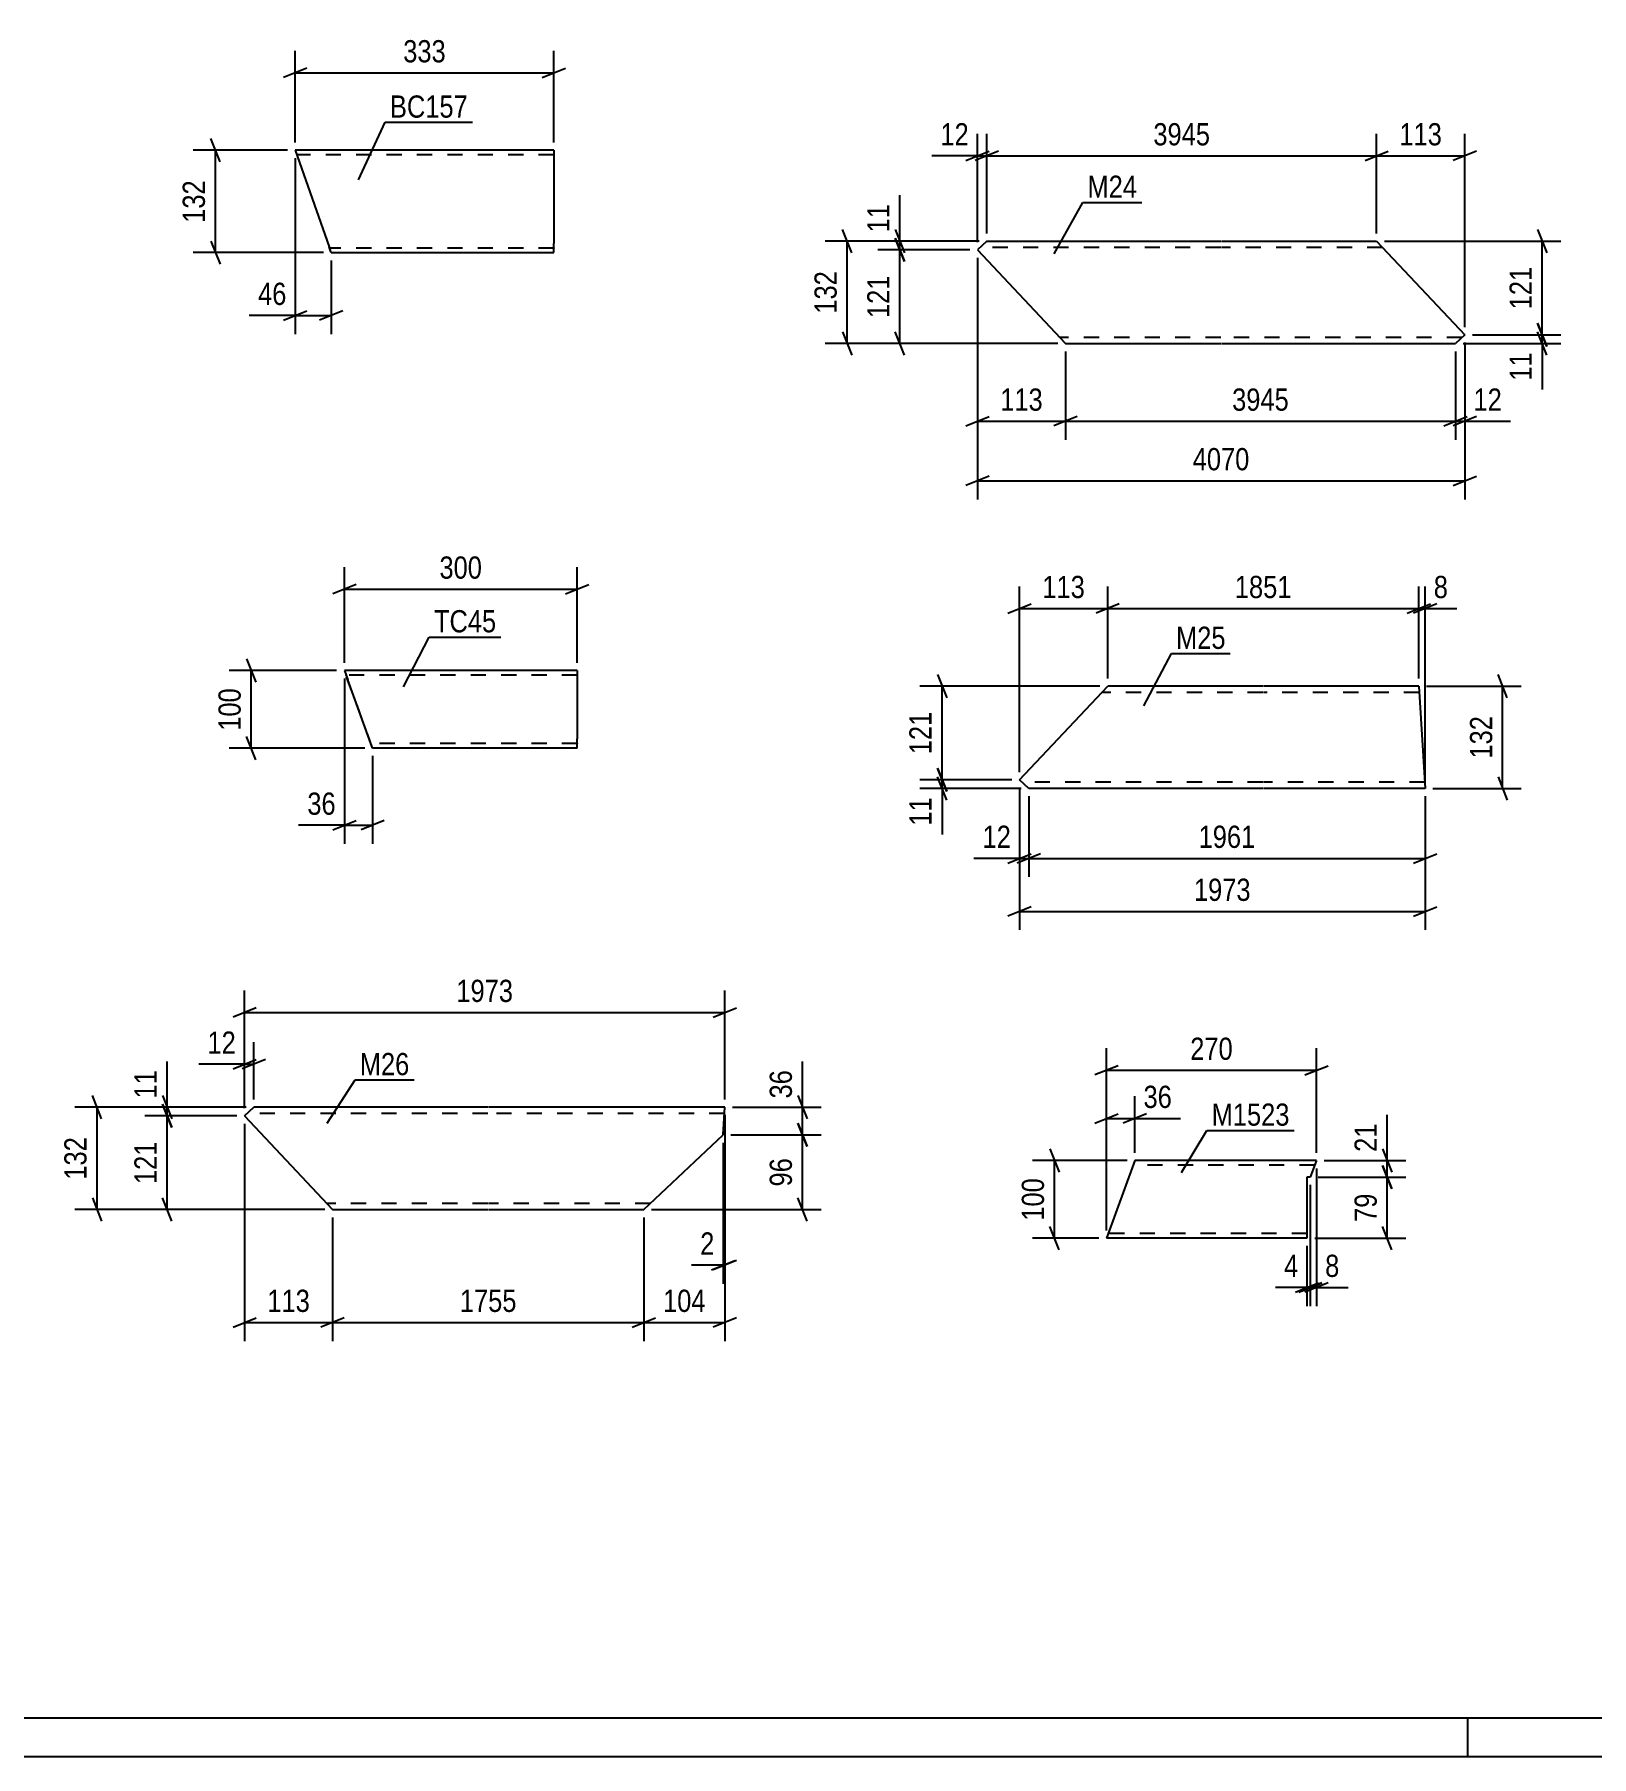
# Model space of a CAD drawing. Header units: millimetres. Extents: x 0 to 594, y 0 to 420.
# Drawn here: x 199.2 to 399.9, y 0 to 222 of the extents above; entities that cross this region are included whole.
import ezdxf

# ---------------------------------------------------------------- set-up
doc = ezdxf.new("R2010")
doc.units = ezdxf.units.MM
doc.linetypes.add('DXK_LINE_DOT2', pattern=[3.9198, 1.9599, -1.9599])
doc.styles.add('Arial Narrow', font='ARIALN.TTF', dxfattribs={"height": 0.2})

# ---------------------------------------------------------------- blocks, each defined once
blk = doc.blocks.new('Unknown-389636974-24141')
at = {"color": 5, "linetype": 'Continuous'}
for p, q in [((5, 5), (589, 5)), ((384, 0), (384, 5)), ((0, 0), (594, 0))]:
    blk.add_line(p, q, dxfattribs=at)
blk = doc.blocks.new('Part-389636974-56886 - 56885')
at = {"color": 2, "linetype": 'Continuous'}
for p, q in [((226.32, 82.57), (227.52, 83.7)), ((226.32, 82.57), (237.66, 70.5)), ((257.66, 83.7), (227.52, 83.7)), ((288.21, 83.7), (257.76, 83.7)), ((287.99, 80.12), (288.21, 83.7)), ((277.76, 70.5), (287.99, 80.12)), ((237.66, 70.5), (257.66, 70.5)), ((257.76, 70.5), (277.76, 70.5))]:
    blk.add_line(p, q, dxfattribs=at)
at = {"color": 7, "linetype": 'DXK_LINE_DOT2'}
for p, q in [((257.66, 82.9), (226.67, 82.9)), ((288.16, 82.9), (257.76, 82.9)), ((257.66, 71.3), (236.91, 71.3)), ((278.62, 71.3), (257.76, 71.3))]:
    blk.add_line(p, q, dxfattribs=at)
blk = doc.blocks.new('Part-389636974-56868 - 56867')
at = {"color": 2, "linetype": 'Continuous'}
for p, q in [((321.98, 195.32), (320.78, 194.19)), ((320.78, 194.19), (332.13, 182.12)), ((321.98, 195.32), (352.13, 195.32)), ((352.23, 195.32), (372.23, 195.32)), ((372.23, 195.32), (383.58, 183.25)), ((332.13, 182.12), (352.13, 182.12)), ((352.23, 182.12), (382.38, 182.12)), ((383.58, 183.25), (382.38, 182.12))]:
    blk.add_line(p, q, dxfattribs=at)
at = {"color": 7, "linetype": 'DXK_LINE_DOT2'}
for p, q in [((352.13, 194.52), (321.13, 194.52)), ((372.98, 194.52), (352.23, 194.52)), ((352.13, 182.92), (331.38, 182.92)), ((383.23, 182.92), (352.23, 182.92))]:
    blk.add_line(p, q, dxfattribs=at)
blk = doc.blocks.new('Part-389636974-56875 - 56874')
at = {"color": 2, "linetype": 'Continuous'}
for p, q in [((326.21, 125.9), (337.56, 137.97)), ((357.56, 137.97), (337.56, 137.97)), ((377.66, 137.97), (357.66, 137.97)), ((377.66, 137.97), (378.47, 124.77)), ((327.41, 124.77), (326.21, 125.9)), ((357.56, 124.77), (327.41, 124.77)), ((378.47, 124.77), (357.66, 124.77))]:
    blk.add_line(p, q, dxfattribs=at)
at = {"color": 7, "linetype": 'DXK_LINE_DOT2'}
for p, q in [((357.56, 137.17), (336.81, 137.17)), ((377.71, 137.17), (357.66, 137.17)), ((357.56, 125.57), (326.56, 125.57)), ((378.42, 125.57), (357.66, 125.57)), ((378.42, 125.57), (378.42, 125.63))]:
    blk.add_line(p, q, dxfattribs=at)
blk = doc.blocks.new('Part-389636974-60302 - 60301')
at = {"color": 2, "linetype": 'Continuous'}
for p, q in [((266.17, 207.04), (232.83, 207.04)), ((232.83, 207.04), (237.22, 194.58)), ((266.17, 207.04), (266.17, 206.94)), ((266.17, 206.94), (266.17, 206.68)), ((266.17, 206.68), (266.17, 205.84)), ((266.17, 205.84), (266.17, 195.04)), ((237.45, 193.93), (237.22, 194.58)), ((237.48, 193.84), (237.45, 193.93)), ((237.48, 193.84), (266.17, 193.84)), ((266.17, 193.84), (266.17, 195.04))]:
    blk.add_line(p, q, dxfattribs=at)
at = {"color": 7, "linetype": 'DXK_LINE_DOT2'}
for p, q in [((266.17, 206.44), (233.04, 206.44)), ((266.17, 207.04), (266.17, 206.68)), ((266.17, 206.29), (266.17, 205.84)), ((237.22, 194.58), (237.35, 194.19)), ((266.17, 194.44), (237.27, 194.44)), ((266.17, 194.44), (266.17, 195.04)), ((266.17, 194.48), (266.17, 194.44)), ((266.17, 193.84), (266.17, 193.93))]:
    blk.add_line(p, q, dxfattribs=at)
blk = doc.blocks.new('Part-389636974-60287 - 60286')
at = {"color": 2, "linetype": 'Continuous'}
for p, q in [((239.18, 139.97), (239.18, 139.97)), ((269.18, 139.97), (239.18, 139.97)), ((239.18, 139.97), (239.61, 138.77)), ((269.18, 139.97), (269.18, 131.17)), ((242.38, 131.17), (239.61, 138.77)), ((242.69, 130.32), (242.38, 131.17)), ((269.18, 129.97), (269.18, 131.17)), ((242.78, 130.06), (242.69, 130.32)), ((242.82, 129.97), (242.78, 130.06)), ((269.18, 129.97), (242.82, 129.97))]:
    blk.add_line(p, q, dxfattribs=at)
at = {"color": 7, "linetype": 'DXK_LINE_DOT2'}
for p, q in [((242.82, 129.97), (239.18, 139.97)), ((269.18, 139.37), (239.39, 139.37)), ((239.41, 139.32), (239.39, 139.37)), ((239.46, 139.19), (239.45, 139.23)), ((242.55, 130.71), (242.38, 131.17)), ((269.18, 130.57), (242.6, 130.57)), ((269.18, 130.61), (269.18, 130.57))]:
    blk.add_line(p, q, dxfattribs=at)
blk = doc.blocks.new('Part-389636974-74741 - 74740')
at = {"color": 2, "linetype": 'Continuous'}
for p, q in [((341.06, 76.81), (337.42, 66.81)), ((364.46, 76.81), (341.06, 76.81)), ((364.43, 76.72), (363.68, 74.67)), ((364.46, 76.81), (364.43, 76.72)), ((363.68, 74.67), (363.25, 74.67)), ((363.25, 74.67), (363.25, 66.81)), ((363.25, 66.81), (337.42, 66.81))]:
    blk.add_line(p, q, dxfattribs=at)
at = {"color": 7, "linetype": 'DXK_LINE_DOT2'}
for p, q in [((364.24, 76.21), (340.84, 76.21)), ((337.64, 67.41), (337.65, 67.46)), ((363.25, 67.41), (337.64, 67.41))]:
    blk.add_line(p, q, dxfattribs=at)
blk = doc.blocks.new('StraightDimension-389636974-57483 - 56885')
at = {"color": 7, "linetype": 'Continuous'}
for p, q in [((288.99, 80.12), (300.61, 80.12)), ((297.61, 81.62), (298.81, 78.62)), ((298.21, 70.5), (298.21, 80.12)), ((298.81, 69), (297.61, 72)), ((278.76, 70.5), (300.61, 70.5))]:
    blk.add_line(p, q, dxfattribs=at)
at = {"color": 0}
blk.add_wipeout([(297.46, 77.74), (293.26, 77.74), (293.26, 72.88), (297.46, 72.88)], dxfattribs=at)
at = {"color": 3, "style": 'Arial Narrow'}
blk.add_text('96', height=2.863, rotation=90.0002, dxfattribs=at).set_placement((296.86, 73.48))
blk = doc.blocks.new('StraightDimension-389636974-60907 - 56885')
at = {"color": 7, "linetype": 'Continuous'}
for p, q in [((215.72, 85.2), (216.92, 82.2)), ((226.52, 83.7), (213.47, 83.7)), ((225.32, 82.57), (213.47, 82.57)), ((216.92, 81.07), (215.72, 84.07)), ((216.32, 82.57), (216.32, 83.7))]:
    blk.add_line(p, q, dxfattribs=at)
at = {"color": 0}
blk.add_wipeout([(215.57, 89.08), (211.37, 89.08), (211.37, 84.22), (215.57, 84.22)], dxfattribs=at)
at = {"color": 7, "linetype": 'Continuous'}
blk.add_line((216.32, 83.7), (216.32, 89.6), dxfattribs=at)
blk.add_line((216.32, 83.7), (216.32, 89.6), dxfattribs=at)
at = {"color": 3, "style": 'Arial Narrow'}
blk.add_text('11', height=2.863, rotation=90.0002, dxfattribs=at).set_placement((214.97, 84.82))
blk = doc.blocks.new('StraightDimension-389636974-68704 - 56885')
at = {"color": 7, "linetype": 'Continuous'}
for p, q in [((226.32, 81.57), (226.32, 53.56)), ((237.66, 69.5), (237.66, 53.56)), ((224.82, 55.36), (227.82, 56.56)), ((226.32, 55.96), (237.66, 55.96)), ((239.16, 56.56), (236.16, 55.36))]:
    blk.add_line(p, q, dxfattribs=at)
at = {"color": 0}
blk.add_wipeout([(235.33, 56.71), (235.33, 60.91), (228.65, 60.91), (228.65, 56.71)], dxfattribs=at)
at = {"color": 3, "style": 'Arial Narrow'}
blk.add_text('113', height=2.863, dxfattribs=at).set_placement((229.25, 57.31))
blk = doc.blocks.new('StraightDimension-389636974-57490 - 56885')
at = {"color": 7, "linetype": 'Continuous'}
for p, q in [((226.32, 83.57), (226.32, 98.76)), ((288.21, 84.7), (288.21, 98.76)), ((227.82, 96.51), (224.82, 95.31)), ((226.32, 95.91), (288.21, 95.91)), ((286.71, 95.31), (289.71, 96.51))]:
    blk.add_line(p, q, dxfattribs=at)
at = {"color": 0}
blk.add_wipeout([(261.52, 96.66), (261.52, 100.86), (253.01, 100.86), (253.01, 96.66)], dxfattribs=at)
at = {"color": 3, "style": 'Arial Narrow'}
blk.add_text('1973', height=2.863, dxfattribs=at).set_placement((253.61, 97.26))
blk = doc.blocks.new('StraightDimension-389636974-68703 - 56885')
at = {"color": 7, "linetype": 'Continuous'}
for p, q in [((237.66, 69.5), (237.66, 53.56)), ((277.76, 69.5), (277.76, 53.56)), ((239.16, 56.56), (236.16, 55.36)), ((237.66, 55.96), (277.76, 55.96)), ((276.26, 55.36), (279.26, 56.56))]:
    blk.add_line(p, q, dxfattribs=at)
at = {"color": 0}
blk.add_wipeout([(261.97, 56.71), (261.97, 60.91), (253.46, 60.91), (253.46, 56.71)], dxfattribs=at)
at = {"color": 3, "style": 'Arial Narrow'}
blk.add_text('1755', height=2.863, dxfattribs=at).set_placement((254.06, 57.31))
blk = doc.blocks.new('StraightDimension-389636974-57482 - 56885')
at = {"color": 7, "linetype": 'Continuous'}
for p, q in [((297.61, 85.2), (298.81, 82.2)), ((289.21, 83.7), (300.61, 83.7)), ((298.21, 80.12), (298.21, 83.7)), ((288.99, 80.12), (300.61, 80.12)), ((298.81, 78.62), (297.61, 81.62))]:
    blk.add_line(p, q, dxfattribs=at)
at = {"color": 0}
blk.add_wipeout([(297.46, 89.08), (293.26, 89.08), (293.26, 84.22), (297.46, 84.22)], dxfattribs=at)
at = {"color": 7, "linetype": 'Continuous'}
blk.add_line((298.21, 83.7), (298.21, 89.6), dxfattribs=at)
blk.add_line((298.21, 83.7), (298.21, 89.6), dxfattribs=at)
at = {"color": 3, "style": 'Arial Narrow'}
blk.add_text('36', height=2.863, rotation=90.0002, dxfattribs=at).set_placement((296.86, 84.82))
blk = doc.blocks.new('StraightDimension-389636974-57466 - 56885')
at = {"color": 7, "linetype": 'Continuous'}
for p, q in [((288.21, 82.7), (288.21, 60.95)), ((287.99, 79.12), (287.99, 60.95)), ((286.49, 62.75), (289.49, 63.95)), ((289.71, 63.95), (286.71, 62.75)), ((287.99, 63.35), (288.21, 63.35))]:
    blk.add_line(p, q, dxfattribs=at)
at = {"color": 0}
blk.add_wipeout([(287.47, 64.1), (287.47, 68.3), (284.44, 68.3), (284.44, 64.1)], dxfattribs=at)
at = {"color": 7, "linetype": 'Continuous'}
blk.add_line((287.99, 63.35), (283.91, 63.35), dxfattribs=at)
blk.add_line((287.99, 63.35), (283.91, 63.35), dxfattribs=at)
at = {"color": 3, "style": 'Arial Narrow'}
blk.add_text('2', height=2.86, dxfattribs=at).set_placement((285.04, 64.7))
blk = doc.blocks.new('StraightDimension-389636974-60908 - 56885')
at = {"color": 7, "linetype": 'Continuous'}
for p, q in [((225.32, 82.57), (213.47, 82.57)), ((215.72, 84.07), (216.92, 81.07)), ((216.32, 70.5), (216.32, 82.57)), ((216.92, 69), (215.72, 72)), ((236.66, 70.5), (213.47, 70.5))]:
    blk.add_line(p, q, dxfattribs=at)
at = {"color": 0}
blk.add_wipeout([(215.57, 79.87), (211.37, 79.87), (211.37, 73.19), (215.57, 73.19)], dxfattribs=at)
at = {"color": 3, "style": 'Arial Narrow'}
blk.add_text('121', height=2.863, rotation=90.0002, dxfattribs=at).set_placement((214.97, 73.79))
blk = doc.blocks.new('StraightDimension-389636974-63870 - 56885')
at = {"color": 7, "linetype": 'Continuous'}
for p, q in [((226.32, 83.57), (226.32, 92.09)), ((227.52, 84.7), (227.52, 92.09)), ((224.82, 88.64), (227.82, 89.84)), ((229.02, 89.84), (226.02, 88.64)), ((226.32, 89.24), (227.52, 89.24))]:
    blk.add_line(p, q, dxfattribs=at)
at = {"color": 0}
blk.add_wipeout([(225.79, 89.99), (225.79, 94.19), (220.93, 94.19), (220.93, 89.99)], dxfattribs=at)
at = {"color": 7, "linetype": 'Continuous'}
blk.add_line((226.32, 89.24), (220.41, 89.24), dxfattribs=at)
blk.add_line((226.32, 89.24), (220.41, 89.24), dxfattribs=at)
at = {"color": 3, "style": 'Arial Narrow'}
blk.add_text('12', height=2.863, dxfattribs=at).set_placement((221.53, 90.59))
blk = doc.blocks.new('StraightDimension-389636974-68702 - 56885')
at = {"color": 7, "linetype": 'Continuous'}
for p, q in [((288.21, 82.7), (288.21, 53.56)), ((277.76, 69.5), (277.76, 53.56)), ((276.26, 55.36), (279.26, 56.56)), ((277.76, 55.96), (288.21, 55.96)), ((289.71, 56.56), (286.71, 55.36))]:
    blk.add_line(p, q, dxfattribs=at)
at = {"color": 0}
blk.add_wipeout([(286.33, 56.71), (286.33, 60.91), (279.65, 60.91), (279.65, 56.71)], dxfattribs=at)
at = {"color": 3, "style": 'Arial Narrow'}
blk.add_text('104', height=2.863, dxfattribs=at).set_placement((280.25, 57.31))
blk = doc.blocks.new('StraightDimension-389636974-76176 - 56885')
at = {"color": 7, "linetype": 'Continuous'}
for p, q in [((207.89, 82.2), (206.69, 85.2)), ((226.52, 83.7), (204.44, 83.7)), ((207.29, 70.5), (207.29, 83.7)), ((206.69, 72), (207.89, 69)), ((236.66, 70.5), (204.44, 70.5))]:
    blk.add_line(p, q, dxfattribs=at)
at = {"color": 0}
blk.add_wipeout([(206.54, 80.44), (202.34, 80.44), (202.34, 73.76), (206.54, 73.76)], dxfattribs=at)
at = {"color": 3, "style": 'Arial Narrow'}
blk.add_text('132', height=2.863, rotation=90.0002, dxfattribs=at).set_placement((205.94, 74.36))
blk = doc.blocks.new('StraightDimension-389636974-64104 - 56867')
at = {"color": 7, "linetype": 'Continuous'}
for p, q in [((320.78, 195.19), (320.78, 209.17)), ((321.98, 196.32), (321.98, 209.17)), ((319.28, 205.72), (322.28, 206.92)), ((323.48, 206.92), (320.48, 205.72)), ((320.78, 206.32), (321.98, 206.32))]:
    blk.add_line(p, q, dxfattribs=at)
at = {"color": 0}
blk.add_wipeout([(320.26, 207.07), (320.26, 211.27), (315.4, 211.27), (315.4, 207.07)], dxfattribs=at)
at = {"color": 7, "linetype": 'Continuous'}
blk.add_line((320.78, 206.32), (314.88, 206.32), dxfattribs=at)
blk.add_line((320.78, 206.32), (314.88, 206.32), dxfattribs=at)
at = {"color": 3, "style": 'Arial Narrow'}
blk.add_text('12', height=2.863, dxfattribs=at).set_placement((316, 207.67))
blk = doc.blocks.new('StraightDimension-389636974-64029 - 56867')
at = {"color": 7, "linetype": 'Continuous'}
for p, q in [((320.78, 193.19), (320.78, 169.72)), ((332.13, 181.12), (332.13, 169.72)), ((319.28, 171.52), (322.28, 172.72)), ((320.78, 172.12), (332.13, 172.12)), ((333.63, 172.72), (330.63, 171.52))]:
    blk.add_line(p, q, dxfattribs=at)
at = {"color": 0}
blk.add_wipeout([(329.8, 172.87), (329.8, 177.07), (323.11, 177.07), (323.11, 172.87)], dxfattribs=at)
at = {"color": 3, "style": 'Arial Narrow'}
blk.add_text('113', height=2.863, dxfattribs=at).set_placement((323.71, 173.47))
blk = doc.blocks.new('StraightDimension-389636974-60896 - 56867')
at = {"color": 7, "linetype": 'Continuous'}
for p, q in [((392.98, 196.82), (394.18, 193.82)), ((373.23, 195.32), (395.98, 195.32)), ((393.58, 183.25), (393.58, 195.32)), ((394.18, 181.75), (392.98, 184.75)), ((384.58, 183.25), (395.98, 183.25))]:
    blk.add_line(p, q, dxfattribs=at)
at = {"color": 0}
blk.add_wipeout([(392.83, 192.63), (388.63, 192.63), (388.63, 185.94), (392.83, 185.94)], dxfattribs=at)
at = {"color": 3, "style": 'Arial Narrow'}
blk.add_text('121', height=2.863, rotation=90.0002, dxfattribs=at).set_placement((392.23, 186.54))
blk = doc.blocks.new('StraightDimension-389636974-60880 - 56867')
at = {"color": 7, "linetype": 'Continuous'}
for p, q in [((310.18, 195.69), (311.38, 192.69)), ((319.78, 194.19), (307.93, 194.19)), ((310.78, 182.12), (310.78, 194.19)), ((331.13, 182.12), (307.93, 182.12)), ((311.38, 180.62), (310.18, 183.62))]:
    blk.add_line(p, q, dxfattribs=at)
at = {"color": 0}
blk.add_wipeout([(310.03, 191.5), (305.83, 191.5), (305.83, 184.81), (310.03, 184.81)], dxfattribs=at)
at = {"color": 3, "style": 'Arial Narrow'}
blk.add_text('121', height=2.863, rotation=90.0002, dxfattribs=at).set_placement((309.43, 185.41))
blk = doc.blocks.new('StraightDimension-389636974-57424 - 56867')
at = {"color": 7, "linetype": 'Continuous'}
for p, q in [((320.78, 193.19), (320.78, 162.04)), ((383.58, 182.25), (383.58, 162.04)), ((322.28, 165.04), (319.28, 163.84)), ((320.78, 164.44), (383.58, 164.44)), ((382.08, 163.84), (385.08, 165.04))]:
    blk.add_line(p, q, dxfattribs=at)
at = {"color": 0}
blk.add_wipeout([(356.44, 165.19), (356.44, 169.39), (347.92, 169.39), (347.92, 165.19)], dxfattribs=at)
at = {"color": 3, "style": 'Arial Narrow'}
blk.add_text('4070', height=2.863, dxfattribs=at).set_placement((348.52, 165.79))
blk = doc.blocks.new('StraightDimension-389636974-60879 - 56867')
at = {"color": 7, "linetype": 'Continuous'}
for p, q in [((310.18, 196.82), (311.38, 193.82)), ((311.38, 192.69), (310.18, 195.69)), ((320.98, 195.32), (307.93, 195.32)), ((319.78, 194.19), (307.93, 194.19)), ((310.78, 194.19), (310.78, 195.32))]:
    blk.add_line(p, q, dxfattribs=at)
at = {"color": 0}
blk.add_wipeout([(310.03, 200.7), (305.83, 200.7), (305.83, 195.85), (310.03, 195.85)], dxfattribs=at)
at = {"color": 7, "linetype": 'Continuous'}
blk.add_line((310.78, 195.32), (310.78, 201.23), dxfattribs=at)
blk.add_line((310.78, 195.32), (310.78, 201.23), dxfattribs=at)
at = {"color": 3, "style": 'Arial Narrow'}
blk.add_text('11', height=2.863, rotation=90.0002, dxfattribs=at).set_placement((309.43, 196.45))
blk = doc.blocks.new('StraightDimension-389636974-64028 - 56867')
at = {"color": 7, "linetype": 'Continuous'}
for p, q in [((332.13, 181.12), (332.13, 169.72)), ((382.38, 181.12), (382.38, 169.72)), ((333.63, 172.72), (330.63, 171.52)), ((332.13, 172.12), (382.38, 172.12)), ((380.88, 171.52), (383.88, 172.72))]:
    blk.add_line(p, q, dxfattribs=at)
at = {"color": 0}
blk.add_wipeout([(361.51, 172.87), (361.51, 177.07), (353, 177.07), (353, 172.87)], dxfattribs=at)
at = {"color": 3, "style": 'Arial Narrow'}
blk.add_text('3945', height=2.863, dxfattribs=at).set_placement((353.6, 173.47))
blk = doc.blocks.new('StraightDimension-389636974-60897 - 56867')
at = {"color": 7, "linetype": 'Continuous'}
for p, q in [((392.98, 184.75), (394.18, 181.75)), ((383.38, 182.12), (395.98, 182.12)), ((384.58, 183.25), (395.98, 183.25)), ((394.18, 180.62), (392.98, 183.62)), ((393.58, 182.12), (393.58, 183.25))]:
    blk.add_line(p, q, dxfattribs=at)
at = {"color": 0}
blk.add_wipeout([(392.83, 181.6), (388.63, 181.6), (388.63, 176.74), (392.83, 176.74)], dxfattribs=at)
at = {"color": 7, "linetype": 'Continuous'}
blk.add_line((393.58, 182.12), (393.58, 176.21), dxfattribs=at)
blk.add_line((393.58, 182.12), (393.58, 176.21), dxfattribs=at)
at = {"color": 3, "style": 'Arial Narrow'}
blk.add_text('11', height=2.863, rotation=90.0002, dxfattribs=at).set_placement((392.23, 177.34))
blk = doc.blocks.new('StraightDimension-389636974-64027 - 56867')
at = {"color": 7, "linetype": 'Continuous'}
for p, q in [((383.58, 182.25), (383.58, 169.72)), ((382.38, 181.12), (382.38, 169.72)), ((380.88, 171.52), (383.88, 172.72)), ((385.08, 172.72), (382.08, 171.52)), ((382.38, 172.12), (383.58, 172.12))]:
    blk.add_line(p, q, dxfattribs=at)
at = {"color": 0}
blk.add_wipeout([(388.96, 172.87), (388.96, 177.07), (384.11, 177.07), (384.11, 172.87)], dxfattribs=at)
at = {"color": 7, "linetype": 'Continuous'}
blk.add_line((383.58, 172.12), (389.49, 172.12), dxfattribs=at)
blk.add_line((383.58, 172.12), (389.49, 172.12), dxfattribs=at)
at = {"color": 3, "style": 'Arial Narrow'}
blk.add_text('12', height=2.863, dxfattribs=at).set_placement((384.71, 173.47))
blk = doc.blocks.new('StraightDimension-389636974-64102 - 56867')
at = {"color": 7, "linetype": 'Continuous'}
for p, q in [((372.23, 196.32), (372.23, 209.17)), ((383.58, 184.25), (383.58, 209.17)), ((370.73, 205.72), (373.73, 206.92)), ((385.08, 206.92), (382.08, 205.72)), ((372.23, 206.32), (383.58, 206.32))]:
    blk.add_line(p, q, dxfattribs=at)
at = {"color": 0}
blk.add_wipeout([(381.25, 207.07), (381.25, 211.27), (374.56, 211.27), (374.56, 207.07)], dxfattribs=at)
at = {"color": 3, "style": 'Arial Narrow'}
blk.add_text('113', height=2.863, dxfattribs=at).set_placement((375.16, 207.67))
blk = doc.blocks.new('StraightDimension-389636974-64103 - 56867')
at = {"color": 7, "linetype": 'Continuous'}
for p, q in [((321.98, 196.32), (321.98, 209.17)), ((372.23, 196.32), (372.23, 209.17)), ((323.48, 206.92), (320.48, 205.72)), ((370.73, 205.72), (373.73, 206.92)), ((321.98, 206.32), (372.23, 206.32))]:
    blk.add_line(p, q, dxfattribs=at)
at = {"color": 0}
blk.add_wipeout([(351.36, 207.07), (351.36, 211.27), (342.85, 211.27), (342.85, 207.07)], dxfattribs=at)
at = {"color": 3, "style": 'Arial Narrow'}
blk.add_text('3945', height=2.863, dxfattribs=at).set_placement((343.45, 207.67))
blk = doc.blocks.new('StraightDimension-389636974-76537 - 56867')
at = {"color": 7, "linetype": 'Continuous'}
for p, q in [((304.58, 193.82), (303.38, 196.82)), ((320.98, 195.32), (301.13, 195.32)), ((303.98, 182.12), (303.98, 195.32)), ((331.13, 182.12), (301.13, 182.12)), ((303.38, 183.62), (304.58, 180.62))]:
    blk.add_line(p, q, dxfattribs=at)
at = {"color": 0}
blk.add_wipeout([(303.23, 192.06), (299.03, 192.06), (299.03, 185.38), (303.23, 185.38)], dxfattribs=at)
at = {"color": 3, "style": 'Arial Narrow'}
blk.add_text('132', height=2.863, rotation=90.0002, dxfattribs=at).set_placement((302.63, 185.98))
blk = doc.blocks.new('StraightDimension-389636974-60902 - 56874')
at = {"color": 7, "linetype": 'Continuous'}
for p, q in [((315.61, 127.4), (316.81, 124.4)), ((325.21, 125.9), (313.36, 125.9)), ((326.41, 124.77), (313.36, 124.77)), ((316.81, 123.27), (315.61, 126.27)), ((316.21, 124.77), (316.21, 125.9))]:
    blk.add_line(p, q, dxfattribs=at)
at = {"color": 0}
blk.add_wipeout([(315.46, 124.24), (311.26, 124.24), (311.26, 119.39), (315.46, 119.39)], dxfattribs=at)
at = {"color": 7, "linetype": 'Continuous'}
blk.add_line((316.21, 124.77), (316.21, 118.86), dxfattribs=at)
blk.add_line((316.21, 124.77), (316.21, 118.86), dxfattribs=at)
at = {"color": 3, "style": 'Arial Narrow'}
blk.add_text('11', height=2.863, rotation=90.0002, dxfattribs=at).set_placement((314.86, 119.99))
blk = doc.blocks.new('StraightDimension-389636974-63898 - 56874')
at = {"color": 7, "linetype": 'Continuous'}
for p, q in [((326.21, 124.9), (326.21, 113.37)), ((327.41, 123.77), (327.41, 113.37)), ((324.71, 115.17), (327.71, 116.37)), ((328.91, 116.37), (325.91, 115.17)), ((326.21, 115.77), (327.41, 115.77))]:
    blk.add_line(p, q, dxfattribs=at)
at = {"color": 0}
blk.add_wipeout([(325.68, 116.52), (325.68, 120.72), (320.83, 120.72), (320.83, 116.52)], dxfattribs=at)
at = {"color": 7, "linetype": 'Continuous'}
blk.add_line((326.21, 115.77), (320.3, 115.77), dxfattribs=at)
blk.add_line((326.21, 115.77), (320.3, 115.77), dxfattribs=at)
at = {"color": 3, "style": 'Arial Narrow'}
blk.add_text('12', height=2.863, dxfattribs=at).set_placement((321.43, 117.12))
blk = doc.blocks.new('StraightDimension-389636974-63897 - 56874')
at = {"color": 7, "linetype": 'Continuous'}
for p, q in [((327.41, 123.77), (327.41, 113.37)), ((378.47, 123.77), (378.47, 113.37)), ((328.91, 116.37), (325.91, 115.17)), ((327.41, 115.77), (378.47, 115.77)), ((376.97, 115.17), (379.97, 116.37))]:
    blk.add_line(p, q, dxfattribs=at)
at = {"color": 0}
blk.add_wipeout([(357.2, 116.52), (357.2, 120.72), (348.68, 120.72), (348.68, 116.52)], dxfattribs=at)
at = {"color": 3, "style": 'Arial Narrow'}
blk.add_text('1961', height=2.863, dxfattribs=at).set_placement((349.28, 117.12))
blk = doc.blocks.new('StraightDimension-389636974-60901 - 56874')
at = {"color": 7, "linetype": 'Continuous'}
for p, q in [((336.56, 137.97), (313.36, 137.97)), ((315.61, 139.47), (316.81, 136.47)), ((316.21, 125.9), (316.21, 137.97)), ((316.81, 124.4), (315.61, 127.4)), ((325.21, 125.9), (313.36, 125.9))]:
    blk.add_line(p, q, dxfattribs=at)
at = {"color": 0}
blk.add_wipeout([(315.46, 135.28), (311.26, 135.28), (311.26, 128.59), (315.46, 128.59)], dxfattribs=at)
at = {"color": 3, "style": 'Arial Narrow'}
blk.add_text('121', height=2.863, rotation=90.0002, dxfattribs=at).set_placement((314.86, 129.19))
blk = doc.blocks.new('StraightDimension-389636974-57448 - 56874')
at = {"color": 7, "linetype": 'Continuous'}
for p, q in [((378.66, 137.97), (390.87, 137.97)), ((389.07, 136.47), (387.87, 139.47)), ((388.47, 124.77), (388.47, 137.97)), ((379.47, 124.77), (390.87, 124.77)), ((387.87, 126.27), (389.07, 123.27))]:
    blk.add_line(p, q, dxfattribs=at)
at = {"color": 0}
blk.add_wipeout([(387.72, 134.71), (383.52, 134.71), (383.52, 128.03), (387.72, 128.03)], dxfattribs=at)
at = {"color": 3, "style": 'Arial Narrow'}
blk.add_text('132', height=2.863, rotation=90.0002, dxfattribs=at).set_placement((387.12, 128.63))
blk = doc.blocks.new('StraightDimension-389636974-57454 - 56874')
at = {"color": 7, "linetype": 'Continuous'}
for p, q in [((326.21, 124.9), (326.21, 106.54)), ((378.47, 123.77), (378.47, 106.54)), ((327.71, 109.54), (324.71, 108.34)), ((326.21, 108.94), (378.47, 108.94)), ((376.97, 108.34), (379.97, 109.54))]:
    blk.add_line(p, q, dxfattribs=at)
at = {"color": 0}
blk.add_wipeout([(356.6, 109.69), (356.6, 113.89), (348.08, 113.89), (348.08, 109.69)], dxfattribs=at)
at = {"color": 3, "style": 'Arial Narrow'}
blk.add_text('1973', height=2.863, dxfattribs=at).set_placement((348.68, 110.29))
blk = doc.blocks.new('StraightDimension-389636974-63954 - 56874')
at = {"color": 7, "linetype": 'Continuous'}
for p, q in [((377.66, 138.97), (377.66, 150.82)), ((378.47, 125.77), (378.47, 150.82)), ((376.16, 147.37), (379.16, 148.57)), ((379.97, 148.57), (376.97, 147.37)), ((377.66, 147.97), (378.47, 147.97))]:
    blk.add_line(p, q, dxfattribs=at)
at = {"color": 0}
blk.add_wipeout([(382.02, 148.72), (382.02, 152.92), (378.99, 152.92), (378.99, 148.72)], dxfattribs=at)
at = {"color": 7, "linetype": 'Continuous'}
blk.add_line((378.47, 147.97), (382.55, 147.97), dxfattribs=at)
blk.add_line((378.47, 147.97), (382.55, 147.97), dxfattribs=at)
at = {"color": 3, "style": 'Arial Narrow'}
blk.add_text('8', height=2.86, dxfattribs=at).set_placement((379.59, 149.32))
blk = doc.blocks.new('StraightDimension-389636974-63955 - 56874')
at = {"color": 7, "linetype": 'Continuous'}
for p, q in [((337.56, 138.97), (337.56, 150.82)), ((377.66, 138.97), (377.66, 150.82)), ((339.06, 148.57), (336.06, 147.37)), ((337.56, 147.97), (377.66, 147.97)), ((376.16, 147.37), (379.16, 148.57))]:
    blk.add_line(p, q, dxfattribs=at)
at = {"color": 0}
blk.add_wipeout([(361.86, 148.72), (361.86, 152.92), (353.35, 152.92), (353.35, 148.72)], dxfattribs=at)
at = {"color": 3, "style": 'Arial Narrow'}
blk.add_text('1851', height=2.863, dxfattribs=at).set_placement((353.95, 149.32))
blk = doc.blocks.new('StraightDimension-389636974-63956 - 56874')
at = {"color": 7, "linetype": 'Continuous'}
for p, q in [((326.21, 126.9), (326.21, 150.82)), ((337.56, 138.97), (337.56, 150.82)), ((324.71, 147.37), (327.71, 148.57)), ((326.21, 147.97), (337.56, 147.97)), ((339.06, 148.57), (336.06, 147.37))]:
    blk.add_line(p, q, dxfattribs=at)
at = {"color": 0}
blk.add_wipeout([(335.23, 148.72), (335.23, 152.92), (328.54, 152.92), (328.54, 148.72)], dxfattribs=at)
at = {"color": 3, "style": 'Arial Narrow'}
blk.add_text('113', height=2.863, dxfattribs=at).set_placement((329.14, 149.32))
blk = doc.blocks.new('StraightDimension-389636974-60803 - 60301')
at = {"color": 7, "linetype": 'Continuous'}
for p, q in [((232.83, 206.04), (232.83, 183.35)), ((237.48, 192.84), (237.48, 183.35)), ((231.33, 185.15), (234.33, 186.35)), ((232.83, 185.75), (237.48, 185.75)), ((238.98, 186.35), (235.98, 185.15))]:
    blk.add_line(p, q, dxfattribs=at)
at = {"color": 0}
blk.add_wipeout([(232.31, 186.5), (232.31, 190.7), (227.45, 190.7), (227.45, 186.5)], dxfattribs=at)
at = {"color": 7, "linetype": 'Continuous'}
blk.add_line((232.83, 185.75), (226.92, 185.75), dxfattribs=at)
blk.add_line((232.83, 185.75), (226.92, 185.75), dxfattribs=at)
at = {"color": 3, "style": 'Arial Narrow'}
blk.add_text('46', height=2.863, dxfattribs=at).set_placement((228.05, 187.1))
blk = doc.blocks.new('StraightDimension-389636974-60787 - 60301')
at = {"color": 7, "linetype": 'Continuous'}
for p, q in [((232.83, 208.04), (232.83, 219.87)), ((266.17, 208.04), (266.17, 219.87)), ((234.33, 217.62), (231.33, 216.42)), ((264.67, 216.42), (267.67, 217.62)), ((232.83, 217.02), (266.17, 217.02))]:
    blk.add_line(p, q, dxfattribs=at)
at = {"color": 0}
blk.add_wipeout([(252.84, 217.77), (252.84, 221.97), (246.16, 221.97), (246.16, 217.77)], dxfattribs=at)
at = {"color": 3, "style": 'Arial Narrow'}
blk.add_text('333', height=2.863, dxfattribs=at).set_placement((246.76, 218.37))
blk = doc.blocks.new('StraightDimension-389636974-60850 - 60301')
at = {"color": 7, "linetype": 'Continuous'}
for p, q in [((231.83, 207.04), (219.7, 207.04)), ((223.15, 205.54), (221.95, 208.54)), ((222.55, 193.84), (222.55, 207.04)), ((221.95, 195.34), (223.15, 192.34)), ((236.48, 193.84), (219.7, 193.84))]:
    blk.add_line(p, q, dxfattribs=at)
at = {"color": 0}
blk.add_wipeout([(221.8, 203.78), (217.6, 203.78), (217.6, 197.09), (221.8, 197.09)], dxfattribs=at)
at = {"color": 3, "style": 'Arial Narrow'}
blk.add_text('132', height=2.863, rotation=90.0002, dxfattribs=at).set_placement((221.2, 197.69))
blk = doc.blocks.new('StraightDimension-389636974-60715 - 60286')
at = {"color": 7, "linetype": 'Continuous'}
for p, q in [((239.18, 140.97), (239.18, 153.32)), ((269.18, 140.97), (269.18, 153.32)), ((240.68, 151.07), (237.68, 149.87)), ((267.68, 149.87), (270.68, 151.07)), ((239.18, 150.47), (269.18, 150.47))]:
    blk.add_line(p, q, dxfattribs=at)
at = {"color": 0}
blk.add_wipeout([(257.52, 151.22), (257.52, 155.42), (250.83, 155.42), (250.83, 151.22)], dxfattribs=at)
at = {"color": 3, "style": 'Arial Narrow'}
blk.add_text('300', height=2.863, dxfattribs=at).set_placement((251.43, 151.82))
blk = doc.blocks.new('StraightDimension-389636974-60761 - 60286')
at = {"color": 7, "linetype": 'Continuous'}
for p, q in [((238.18, 139.97), (224.31, 139.97)), ((226.56, 141.47), (227.76, 138.47)), ((227.16, 129.97), (227.16, 139.97)), ((227.76, 128.47), (226.56, 131.47)), ((241.82, 129.97), (224.31, 129.97))]:
    blk.add_line(p, q, dxfattribs=at)
at = {"color": 0}
blk.add_wipeout([(226.41, 138.31), (222.21, 138.31), (222.21, 131.62), (226.41, 131.62)], dxfattribs=at)
at = {"color": 3, "style": 'Arial Narrow'}
blk.add_text('100', height=2.863, rotation=90.0002, dxfattribs=at).set_placement((225.81, 132.22))
blk = doc.blocks.new('StraightDimension-389636974-76334 - 60286')
at = {"color": 7, "linetype": 'Continuous'}
for p, q in [((239.18, 138.97), (239.18, 117.64)), ((242.82, 128.97), (242.82, 117.64)), ((237.68, 119.44), (240.68, 120.64)), ((239.18, 120.04), (242.82, 120.04)), ((244.32, 120.64), (241.32, 119.44))]:
    blk.add_line(p, q, dxfattribs=at)
at = {"color": 0}
blk.add_wipeout([(238.65, 120.79), (238.65, 124.99), (233.8, 124.99), (233.8, 120.79)], dxfattribs=at)
at = {"color": 7, "linetype": 'Continuous'}
blk.add_line((239.18, 120.04), (233.27, 120.04), dxfattribs=at)
blk.add_line((239.18, 120.04), (233.27, 120.04), dxfattribs=at)
at = {"color": 3, "style": 'Arial Narrow'}
blk.add_text('36', height=2.863, dxfattribs=at).set_placement((234.4, 121.39))
blk = doc.blocks.new('StraightDimension-389636974-74951 - 74740')
at = {"color": 7, "linetype": 'Continuous'}
for p, q in [((330.1, 78.31), (331.3, 75.31)), ((340.06, 76.81), (327.85, 76.81)), ((330.7, 66.81), (330.7, 76.81)), ((336.42, 66.81), (327.85, 66.81)), ((331.3, 65.31), (330.1, 68.31))]:
    blk.add_line(p, q, dxfattribs=at)
at = {"color": 0}
blk.add_wipeout([(329.95, 75.16), (325.75, 75.16), (325.75, 68.47), (329.95, 68.47)], dxfattribs=at)
at = {"color": 3, "style": 'Arial Narrow'}
blk.add_text('100', height=2.863, rotation=90.0002, dxfattribs=at).set_placement((329.35, 69.07))
blk = doc.blocks.new('StraightDimension-389636974-76067 - 74740')
at = {"color": 7, "linetype": 'Continuous'}
for p, q in [((363.68, 73.67), (363.68, 58.07)), ((363.25, 65.81), (363.25, 58.07)), ((361.75, 59.87), (364.75, 61.07)), ((365.18, 61.07), (362.18, 59.87)), ((363.25, 60.47), (363.68, 60.47))]:
    blk.add_line(p, q, dxfattribs=at)
at = {"color": 0}
blk.add_wipeout([(362.72, 61.22), (362.72, 65.42), (359.69, 65.42), (359.69, 61.22)], dxfattribs=at)
at = {"color": 7, "linetype": 'Continuous'}
blk.add_line((363.25, 60.47), (359.17, 60.47), dxfattribs=at)
blk.add_line((363.25, 60.47), (359.17, 60.47), dxfattribs=at)
at = {"color": 3, "style": 'Arial Narrow'}
blk.add_text('4', height=2.86, dxfattribs=at).set_placement((360.29, 61.82))
blk = doc.blocks.new('StraightDimension-389636974-74977 - 74740')
at = {"color": 7, "linetype": 'Continuous'}
for p, q in [((337.42, 67.81), (337.42, 91.3)), ((364.46, 77.81), (364.46, 91.3)), ((338.92, 89.05), (335.92, 87.85)), ((362.96, 87.85), (365.96, 89.05)), ((337.42, 88.45), (364.46, 88.45))]:
    blk.add_line(p, q, dxfattribs=at)
at = {"color": 0}
blk.add_wipeout([(354.28, 89.2), (354.28, 93.4), (347.6, 93.4), (347.6, 89.2)], dxfattribs=at)
at = {"color": 3, "style": 'Arial Narrow'}
blk.add_text('270', height=2.863, dxfattribs=at).set_placement((348.2, 89.8))
blk = doc.blocks.new('StraightDimension-389636974-76048 - 74740')
at = {"color": 7, "linetype": 'Continuous'}
for p, q in [((337.42, 67.81), (337.42, 85.1)), ((341.06, 77.81), (341.06, 85.1)), ((335.92, 81.65), (338.92, 82.85)), ((337.42, 82.25), (341.06, 82.25)), ((342.56, 82.85), (339.56, 81.65))]:
    blk.add_line(p, q, dxfattribs=at)
at = {"color": 0}
blk.add_wipeout([(346.44, 83), (346.44, 87.2), (341.58, 87.2), (341.58, 83)], dxfattribs=at)
at = {"color": 7, "linetype": 'Continuous'}
blk.add_line((341.06, 82.25), (346.96, 82.25), dxfattribs=at)
blk.add_line((341.06, 82.25), (346.96, 82.25), dxfattribs=at)
at = {"color": 3, "style": 'Arial Narrow'}
blk.add_text('36', height=2.863, dxfattribs=at).set_placement((342.18, 83.6))
blk = doc.blocks.new('StraightDimension-389636974-76066 - 74740')
at = {"color": 7, "linetype": 'Continuous'}
for p, q in [((364.46, 75.81), (364.46, 58.07)), ((363.68, 73.67), (363.68, 58.07)), ((362.18, 59.87), (365.18, 61.07)), ((365.96, 61.07), (362.96, 59.87)), ((363.68, 60.47), (364.46, 60.47))]:
    blk.add_line(p, q, dxfattribs=at)
at = {"color": 0}
blk.add_wipeout([(368.02, 61.22), (368.02, 65.42), (364.99, 65.42), (364.99, 61.22)], dxfattribs=at)
at = {"color": 7, "linetype": 'Continuous'}
blk.add_line((364.46, 60.47), (368.54, 60.47), dxfattribs=at)
blk.add_line((364.46, 60.47), (368.54, 60.47), dxfattribs=at)
at = {"color": 3, "style": 'Arial Narrow'}
blk.add_text('8', height=2.86, dxfattribs=at).set_placement((365.59, 61.82))
blk = doc.blocks.new('StraightDimension-389636974-76101 - 74740')
at = {"color": 7, "linetype": 'Continuous'}
for p, q in [((372.99, 78.31), (374.19, 75.31)), ((365.46, 76.81), (375.99, 76.81)), ((374.19, 73.17), (372.99, 76.17)), ((373.59, 74.67), (373.59, 76.81)), ((364.68, 74.67), (375.99, 74.67))]:
    blk.add_line(p, q, dxfattribs=at)
at = {"color": 0}
blk.add_wipeout([(372.84, 82.19), (368.64, 82.19), (368.64, 77.34), (372.84, 77.34)], dxfattribs=at)
at = {"color": 7, "linetype": 'Continuous'}
blk.add_line((373.59, 76.81), (373.59, 82.72), dxfattribs=at)
blk.add_line((373.59, 76.81), (373.59, 82.72), dxfattribs=at)
at = {"color": 3, "style": 'Arial Narrow'}
blk.add_text('21', height=2.863, rotation=90.0002, dxfattribs=at).set_placement((372.24, 77.94))
blk = doc.blocks.new('StraightDimension-389636974-76102 - 74740')
at = {"color": 7, "linetype": 'Continuous'}
for p, q in [((372.99, 76.17), (374.19, 73.17)), ((364.68, 74.67), (375.99, 74.67)), ((373.59, 66.81), (373.59, 74.67)), ((364.25, 66.81), (375.99, 66.81)), ((374.19, 65.31), (372.99, 68.31))]:
    blk.add_line(p, q, dxfattribs=at)
at = {"color": 0}
blk.add_wipeout([(372.84, 73.17), (368.64, 73.17), (368.64, 68.31), (372.84, 68.31)], dxfattribs=at)
at = {"color": 3, "style": 'Arial Narrow'}
blk.add_text('79', height=2.863, rotation=90.0002, dxfattribs=at).set_placement((372.24, 68.91))
blk = doc.blocks.new('Mark-389636974-58011 - 56885')
at = {"color": 0}
blk.add_wipeout([(247.55, 87.82), (247.55, 90.82), (241.16, 90.82), (241.16, 87.82)], dxfattribs=at)
blk.add_wipeout([(247.55, 87.82), (247.55, 90.82), (241.16, 90.82), (241.16, 87.82)], dxfattribs=at)
at = {"color": 30, "linetype": 'Continuous'}
for p, q in [((236.96, 81.66), (240.56, 87.22)), ((240.56, 87.22), (248.15, 87.22))]:
    blk.add_line(p, q, dxfattribs=at)
at = {"color": 3, "style": 'Arial Narrow'}
blk.add_text('M26', height=2.863, dxfattribs=at).set_placement((241.16, 87.82))
blk = doc.blocks.new('Mark-389636974-58005 - 56867')
at = {"color": 0}
blk.add_wipeout([(341.35, 200.91), (341.35, 203.91), (334.95, 203.91), (334.95, 200.91)], dxfattribs=at)
blk.add_wipeout([(341.35, 200.91), (341.35, 203.91), (334.95, 203.91), (334.95, 200.91)], dxfattribs=at)
at = {"color": 30, "linetype": 'Continuous'}
for p, q in [((330.68, 193.69), (334.35, 200.31)), ((334.35, 200.31), (341.95, 200.31))]:
    blk.add_line(p, q, dxfattribs=at)
at = {"color": 3, "style": 'Arial Narrow'}
blk.add_text('M24', height=2.863, dxfattribs=at).set_placement((334.95, 200.91))
blk = doc.blocks.new('Mark-389636974-58008 - 56874')
at = {"color": 0}
blk.add_wipeout([(352.76, 142.77), (352.76, 145.77), (346.37, 145.77), (346.37, 142.77)], dxfattribs=at)
blk.add_wipeout([(352.76, 142.77), (352.76, 145.77), (346.37, 145.77), (346.37, 142.77)], dxfattribs=at)
at = {"color": 30, "linetype": 'Continuous'}
for p, q in [((342.2, 135.45), (345.77, 142.17)), ((345.77, 142.17), (353.36, 142.17))]:
    blk.add_line(p, q, dxfattribs=at)
at = {"color": 3, "style": 'Arial Narrow'}
blk.add_text('M25', height=2.863, dxfattribs=at).set_placement((346.37, 142.77))
blk = doc.blocks.new('Mark-389636974-60312 - 60301')
at = {"color": 0}
blk.add_wipeout([(255.1, 211.24), (255.1, 214.24), (245.05, 214.24), (245.05, 211.24)], dxfattribs=at)
blk.add_wipeout([(255.1, 211.24), (255.1, 214.24), (245.05, 214.24), (245.05, 211.24)], dxfattribs=at)
at = {"color": 30, "linetype": 'Continuous'}
for p, q in [((240.99, 203.23), (244.45, 210.64)), ((244.45, 210.64), (255.7, 210.64))]:
    blk.add_line(p, q, dxfattribs=at)
at = {"color": 3, "style": 'Arial Narrow'}
blk.add_text('BC157', height=2.863, dxfattribs=at).set_placement((245.05, 211.24))
blk = doc.blocks.new('Mark-389636974-60309 - 60286')
at = {"color": 0}
blk.add_wipeout([(258.75, 144.9), (258.75, 147.9), (250.72, 147.9), (250.72, 144.9)], dxfattribs=at)
blk.add_wipeout([(258.75, 144.9), (258.75, 147.9), (250.72, 147.9), (250.72, 144.9)], dxfattribs=at)
at = {"color": 30, "linetype": 'Continuous'}
for p, q in [((246.8, 137.9), (250.12, 144.3)), ((250.12, 144.3), (259.35, 144.3))]:
    blk.add_line(p, q, dxfattribs=at)
at = {"color": 3, "style": 'Arial Narrow'}
blk.add_text('TC45', height=2.863, dxfattribs=at).set_placement((250.72, 144.9))
blk = doc.blocks.new('Mark-389636974-75010 - 74740')
at = {"color": 0}
blk.add_wipeout([(361.01, 81.31), (361.01, 84.31), (350.96, 84.31), (350.96, 81.31)], dxfattribs=at)
blk.add_wipeout([(361.01, 81.31), (361.01, 84.31), (350.96, 84.31), (350.96, 81.31)], dxfattribs=at)
at = {"color": 30, "linetype": 'Continuous'}
for p, q in [((347.08, 75.29), (350.36, 80.71)), ((350.36, 80.71), (361.61, 80.71))]:
    blk.add_line(p, q, dxfattribs=at)
at = {"color": 3, "style": 'Arial Narrow'}
blk.add_text('M1523', height=2.863, dxfattribs=at).set_placement((350.96, 81.31))

msp = doc.modelspace()

# ---------------------------------------------------------------- block references
for name in ['Unknown-389636974-24141', 'Part-389636974-60302 - 60301', 'Part-389636974-56868 - 56867', 'Part-389636974-60287 - 60286', 'Part-389636974-56875 - 56874', 'Part-389636974-56886 - 56885', 'Part-389636974-74741 - 74740']:
    msp.add_blockref(name, (0, 0))

# ---------------------------------------------------------------- next in the draw order: block references
for name in ['StraightDimension-389636974-60787 - 60301', 'StraightDimension-389636974-64104 - 56867', 'StraightDimension-389636974-60803 - 60301', 'StraightDimension-389636974-60896 - 56867', 'StraightDimension-389636974-64029 - 56867', 'StraightDimension-389636974-60715 - 60286', 'StraightDimension-389636974-60902 - 56874', 'StraightDimension-389636974-60907 - 56885', 'StraightDimension-389636974-57483 - 56885', 'StraightDimension-389636974-74951 - 74740', 'StraightDimension-389636974-76067 - 74740']:
    msp.add_blockref(name, (0, 0))

# ---------------------------------------------------------------- next in the draw order: block references
for name in ['Mark-389636974-60312 - 60301', 'StraightDimension-389636974-60850 - 60301', 'StraightDimension-389636974-60880 - 56867', 'Mark-389636974-60309 - 60286', 'StraightDimension-389636974-60761 - 60286', 'StraightDimension-389636974-63898 - 56874', 'StraightDimension-389636974-57490 - 56885', 'StraightDimension-389636974-74977 - 74740', 'StraightDimension-389636974-68704 - 56885']:
    msp.add_blockref(name, (0, 0))

# ---------------------------------------------------------------- next in the draw order: block references
for name in ['StraightDimension-389636974-57424 - 56867', 'StraightDimension-389636974-76334 - 60286', 'StraightDimension-389636974-63897 - 56874', 'StraightDimension-389636974-57482 - 56885', 'StraightDimension-389636974-76048 - 74740', 'StraightDimension-389636974-76066 - 74740', 'StraightDimension-389636974-68703 - 56885']:
    msp.add_blockref(name, (0, 0))

# ---------------------------------------------------------------- next in the draw order: block references
for name in ['StraightDimension-389636974-60879 - 56867', 'StraightDimension-389636974-64028 - 56867', 'StraightDimension-389636974-60901 - 56874', 'StraightDimension-389636974-57448 - 56874', 'StraightDimension-389636974-60908 - 56885', 'StraightDimension-389636974-57466 - 56885', 'Mark-389636974-75010 - 74740', 'StraightDimension-389636974-76101 - 74740']:
    msp.add_blockref(name, (0, 0))

# ---------------------------------------------------------------- next in the draw order: block references
for name in ['StraightDimension-389636974-60897 - 56867', 'StraightDimension-389636974-57454 - 56874', 'StraightDimension-389636974-63870 - 56885', 'StraightDimension-389636974-68702 - 56885', 'StraightDimension-389636974-76102 - 74740']:
    msp.add_blockref(name, (0, 0))

# ---------------------------------------------------------------- next in the draw order: block references
for name in ['StraightDimension-389636974-64102 - 56867', 'StraightDimension-389636974-64027 - 56867', 'StraightDimension-389636974-63954 - 56874', 'StraightDimension-389636974-76176 - 56885']:
    msp.add_blockref(name, (0, 0))

# ---------------------------------------------------------------- next in the draw order: block references
for name in ['StraightDimension-389636974-64103 - 56867', 'StraightDimension-389636974-63955 - 56874', 'Mark-389636974-58011 - 56885']:
    msp.add_blockref(name, (0, 0))

# ---------------------------------------------------------------- next in the draw order: block references
for name in ['StraightDimension-389636974-76537 - 56867', 'StraightDimension-389636974-63956 - 56874', 'Mark-389636974-58008 - 56874']:
    msp.add_blockref(name, (0, 0))

# ---------------------------------------------------------------- next in the draw order: block references
msp.add_blockref('Mark-389636974-58005 - 56867', (0, 0))

doc.saveas('drawing.dxf')
